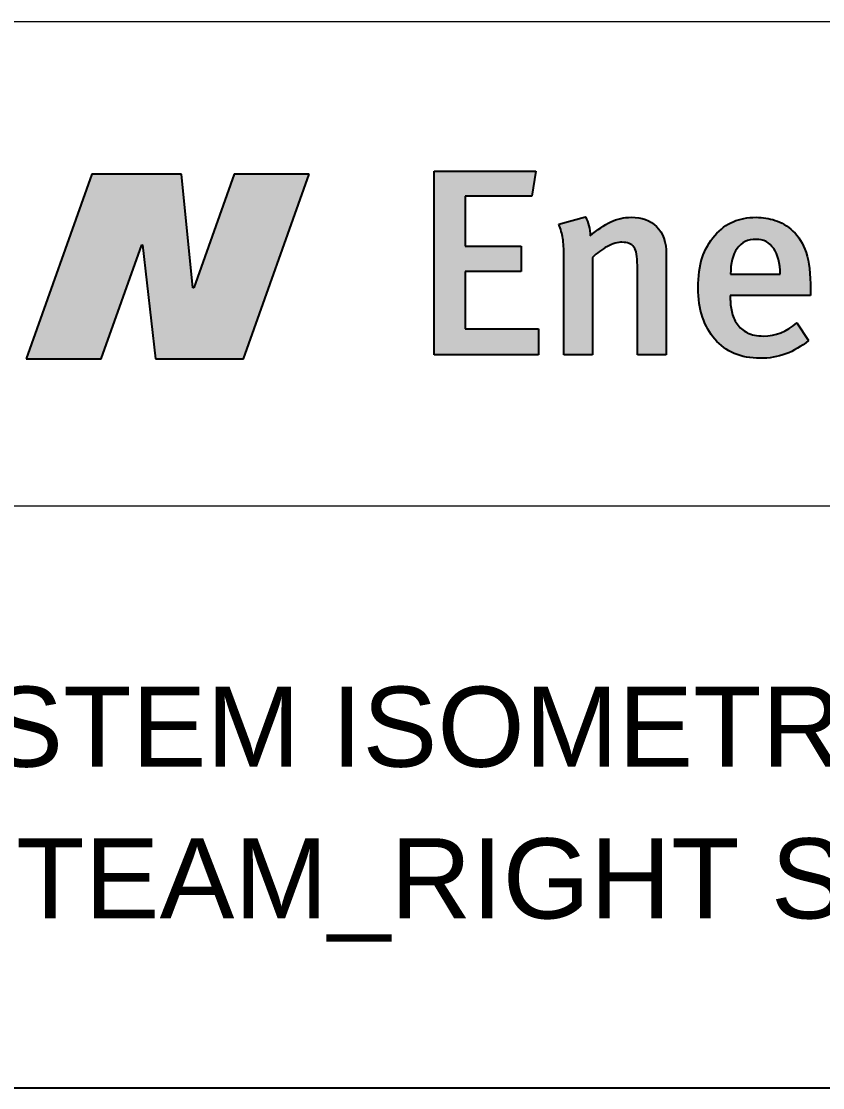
# Model space of a CAD drawing. Header units: inches. Extents: x 1128 to 1969, y -3 to 591.
# Drawn here: x 1864.03 to 1889.04, y 47.27 to 80.54 of the extents above; entities that cross this region are included whole.
import ezdxf

# ---------------------------------------------------------------- set-up
doc = ezdxf.new("R2010")
doc.units = ezdxf.units.IN
doc.header["$MEASUREMENT"] = 0
for name, color, linetype in [('BG 0 -1', 7, 'Continuous'), ('BG _U+B808_U+C774_U+C5B4 1', 7, 'Continuous'), ('BG VPORT', 7, 'Continuous'), ('FRAME', 7, 'Continuous')]:
    doc.layers.add(name, color=color, linetype=linetype)
doc.styles.add('Arial', font='arial.ttf')

msp = doc.modelspace()

# ---------------------------------------------------------------- hatches: boundary and pattern name
at = {"layer": 'BG 0 -1', "linetype": 'ByBlock', "true_color": 0x005bac}
for points in [[(1876.914, 70.131), (1876.914, 75.864), (1880.095, 75.864), (1879.971, 75.085), (1877.883, 75.085), (1877.883, 73.52), (1879.631, 73.52), (1879.631, 72.732), (1877.883, 72.732), (1877.883, 70.943), (1880.178, 70.943), (1880.178, 70.131)], [(1870.672, 75.773), (1869.414, 72.221), (1869.387, 72.221), (1869.031, 75.773), (1866.232, 75.773), (1864.19, 70.009), (1866.531, 70.009), (1867.792, 73.569), (1867.819, 73.569), (1868.227, 70.009), (1870.972, 70.009), (1873.014, 75.773)]]:
    msp.add_hatch(color=154, dxfattribs=at).paths.add_polyline_path(points)
h = msp.add_hatch(color=154, dxfattribs=at)
edge = h.paths.add_edge_path()
edge.add_spline(control_points=[(1883.259, 70.131), (1883.259, 70.131), (1883.259, 72.915), (1883.259, 72.915), (1883.259, 73.202), (1883.224, 73.395), (1883.152, 73.495), (1883.08, 73.594), (1882.956, 73.644), (1882.779, 73.644), (1882.647, 73.644), (1882.495, 73.6), (1882.323, 73.511), (1882.152, 73.423), (1881.997, 73.309), (1881.859, 73.172), (1881.859, 73.172), (1881.859, 70.131), (1881.859, 70.131), (1881.859, 70.131), (1880.965, 70.131), (1880.965, 70.131), (1880.965, 70.131), (1880.965, 73.213), (1880.965, 73.213), (1880.965, 73.434), (1880.954, 73.617), (1880.932, 73.764), (1880.91, 73.91), (1880.868, 74.058), (1880.807, 74.207), (1880.807, 74.207), (1881.636, 74.439), (1881.636, 74.439), (1881.685, 74.345), (1881.723, 74.25), (1881.748, 74.154), (1881.773, 74.057), (1881.785, 73.953), (1881.785, 73.843), (1882.011, 74.036), (1882.225, 74.181), (1882.427, 74.278), (1882.629, 74.374), (1882.843, 74.423), (1883.069, 74.423), (1883.395, 74.423), (1883.659, 74.326), (1883.86, 74.133), (1884.062, 73.939), (1884.163, 73.649), (1884.163, 73.263), (1884.163, 73.263), (1884.163, 70.131), (1884.163, 70.131), (1884.163, 70.131), (1883.259, 70.131), (1883.259, 70.131)], knot_values=[0, 0, 0, 0, 1, 1, 1, 2, 2, 2, 3, 3, 3, 4, 4, 4, 5, 5, 5, 6, 6, 6, 7, 7, 7, 8, 8, 8, 9, 9, 9, 10, 10, 10, 11, 11, 11, 12, 12, 12, 13, 13, 13, 14, 14, 14, 15, 15, 15, 16, 16, 16, 17, 17, 17, 18, 18, 18, 19, 19, 19, 19], degree=3, periodic=0)
h = msp.add_hatch(color=154, dxfattribs=at)
edge = h.paths.add_edge_path()
edge.add_spline(control_points=[(1886.159, 71.979), (1886.159, 71.979), (1886.159, 71.912), (1886.159, 71.912), (1886.159, 71.769), (1886.174, 71.625), (1886.205, 71.481), (1886.235, 71.338), (1886.29, 71.209), (1886.371, 71.096), (1886.451, 70.983), (1886.557, 70.892), (1886.69, 70.823), (1886.822, 70.754), (1886.99, 70.719), (1887.195, 70.719), (1887.571, 70.719), (1887.919, 70.857), (1888.239, 71.134), (1888.239, 71.134), (1888.595, 70.579), (1888.595, 70.579), (1888.159, 70.209), (1887.656, 70.024), (1887.087, 70.024), (1886.789, 70.024), (1886.521, 70.075), (1886.284, 70.177), (1886.046, 70.279), (1885.845, 70.425), (1885.679, 70.616), (1885.513, 70.806), (1885.385, 71.037), (1885.293, 71.308), (1885.202, 71.578), (1885.157, 71.882), (1885.157, 72.219), (1885.157, 72.589), (1885.198, 72.902), (1885.281, 73.159), (1885.364, 73.416), (1885.497, 73.649), (1885.679, 73.859), (1885.85, 74.053), (1886.041, 74.195), (1886.25, 74.286), (1886.46, 74.377), (1886.698, 74.423), (1886.963, 74.423), (1887.173, 74.423), (1887.373, 74.391), (1887.564, 74.327), (1887.754, 74.264), (1887.938, 74.152), (1888.115, 73.992), (1888.297, 73.826), (1888.434, 73.602), (1888.525, 73.321), (1888.616, 73.039), (1888.661, 72.655), (1888.661, 72.169), (1888.661, 72.169), (1888.661, 71.979), (1888.661, 71.979), (1888.661, 71.979), (1886.159, 71.979), (1886.159, 71.979)], knot_values=[0, 0, 0, 0, 1, 1, 1, 2, 2, 2, 3, 3, 3, 4, 4, 4, 5, 5, 5, 6, 6, 6, 7, 7, 7, 8, 8, 8, 9, 9, 9, 10, 10, 10, 11, 11, 11, 12, 12, 12, 13, 13, 13, 14, 14, 14, 15, 15, 15, 16, 16, 16, 17, 17, 17, 18, 18, 18, 19, 19, 19, 20, 20, 20, 21, 21, 21, 22, 22, 22, 22], degree=3, periodic=0)
edge = h.paths.add_edge_path(flags=0)
edge.add_spline(control_points=[(1887.717, 72.65), (1887.717, 72.992), (1887.649, 73.258), (1887.514, 73.449), (1887.378, 73.64), (1887.195, 73.735), (1886.963, 73.735), (1886.703, 73.735), (1886.506, 73.64), (1886.371, 73.449), (1886.235, 73.258), (1886.168, 72.992), (1886.168, 72.65), (1886.168, 72.65), (1887.717, 72.65), (1887.717, 72.65)], knot_values=[0, 0, 0, 0, 1, 1, 1, 2, 2, 2, 3, 3, 3, 4, 4, 4, 5, 5, 5, 5], degree=3, periodic=0)

# ---------------------------------------------------------------- linework, layer by layer
at = {"layer": 'BG 0 -1', "color": 7, "linetype": 'Continuous', "lineweight": 9}
for p, q in [((1795.093, 80.536), (1944.36, 80.536)), ((1795.093, 65.424), (1944.36, 65.424))]:
    msp.add_line(p, q, dxfattribs=at)
at = {"layer": 'BG 0 -1', "color": 7, "linetype": 'Continuous', "lineweight": 0}
for points in [[(1876.914, 70.131), (1876.914, 75.864), (1880.095, 75.864), (1879.971, 75.085), (1877.883, 75.085), (1877.883, 73.52), (1879.631, 73.52), (1879.631, 72.732), (1877.883, 72.732), (1877.883, 70.943), (1880.178, 70.943), (1880.178, 70.131)], [(1870.672, 75.773), (1869.414, 72.221), (1869.387, 72.221), (1869.031, 75.773), (1866.232, 75.773), (1864.19, 70.009), (1866.531, 70.009), (1867.792, 73.569), (1867.819, 73.569), (1868.227, 70.009), (1870.972, 70.009), (1873.014, 75.773)]]:
    msp.add_lwpolyline(points, close=True, dxfattribs=at)
for points, knots in [([(1883.259, 70.131), (1883.259, 70.131), (1883.259, 72.915), (1883.259, 72.915), (1883.259, 73.202), (1883.224, 73.395), (1883.152, 73.495), (1883.08, 73.594), (1882.956, 73.644), (1882.779, 73.644), (1882.647, 73.644), (1882.495, 73.6), (1882.323, 73.511), (1882.152, 73.423), (1881.997, 73.309), (1881.859, 73.172), (1881.859, 73.172), (1881.859, 70.131), (1881.859, 70.131), (1881.859, 70.131), (1880.965, 70.131), (1880.965, 70.131), (1880.965, 70.131), (1880.965, 73.213), (1880.965, 73.213), (1880.965, 73.434), (1880.954, 73.617), (1880.932, 73.764), (1880.91, 73.91), (1880.868, 74.058), (1880.807, 74.207), (1880.807, 74.207), (1881.636, 74.439), (1881.636, 74.439), (1881.685, 74.345), (1881.723, 74.25), (1881.748, 74.154), (1881.773, 74.057), (1881.785, 73.953), (1881.785, 73.843), (1882.011, 74.036), (1882.225, 74.181), (1882.427, 74.278), (1882.629, 74.374), (1882.843, 74.423), (1883.069, 74.423), (1883.395, 74.423), (1883.659, 74.326), (1883.86, 74.133), (1884.062, 73.939), (1884.163, 73.649), (1884.163, 73.263), (1884.163, 73.263), (1884.163, 70.131), (1884.163, 70.131), (1884.163, 70.131), (1883.259, 70.131), (1883.259, 70.131)], [0, 0, 0, 0, 1, 1, 1, 2, 2, 2, 3, 3, 3, 4, 4, 4, 5, 5, 5, 6, 6, 6, 7, 7, 7, 8, 8, 8, 9, 9, 9, 10, 10, 10, 11, 11, 11, 12, 12, 12, 13, 13, 13, 14, 14, 14, 15, 15, 15, 16, 16, 16, 17, 17, 17, 18, 18, 18, 19, 19, 19, 19]), ([(1886.159, 71.979), (1886.159, 71.979), (1886.159, 71.912), (1886.159, 71.912), (1886.159, 71.769), (1886.174, 71.625), (1886.205, 71.481), (1886.235, 71.338), (1886.29, 71.209), (1886.371, 71.096), (1886.451, 70.983), (1886.557, 70.892), (1886.69, 70.823), (1886.822, 70.754), (1886.99, 70.719), (1887.195, 70.719), (1887.571, 70.719), (1887.919, 70.857), (1888.239, 71.134), (1888.239, 71.134), (1888.595, 70.579), (1888.595, 70.579), (1888.159, 70.209), (1887.656, 70.024), (1887.087, 70.024), (1886.789, 70.024), (1886.521, 70.075), (1886.284, 70.177), (1886.046, 70.279), (1885.845, 70.425), (1885.679, 70.616), (1885.513, 70.806), (1885.385, 71.037), (1885.293, 71.308), (1885.202, 71.578), (1885.157, 71.882), (1885.157, 72.219), (1885.157, 72.589), (1885.198, 72.902), (1885.281, 73.159), (1885.364, 73.416), (1885.497, 73.649), (1885.679, 73.859), (1885.85, 74.053), (1886.041, 74.195), (1886.25, 74.286), (1886.46, 74.377), (1886.698, 74.423), (1886.963, 74.423), (1887.173, 74.423), (1887.373, 74.391), (1887.564, 74.327), (1887.754, 74.264), (1887.938, 74.152), (1888.115, 73.992), (1888.297, 73.826), (1888.434, 73.602), (1888.525, 73.321), (1888.616, 73.039), (1888.661, 72.655), (1888.661, 72.169), (1888.661, 72.169), (1888.661, 71.979), (1888.661, 71.979), (1888.661, 71.979), (1886.159, 71.979), (1886.159, 71.979)], [0, 0, 0, 0, 1, 1, 1, 2, 2, 2, 3, 3, 3, 4, 4, 4, 5, 5, 5, 6, 6, 6, 7, 7, 7, 8, 8, 8, 9, 9, 9, 10, 10, 10, 11, 11, 11, 12, 12, 12, 13, 13, 13, 14, 14, 14, 15, 15, 15, 16, 16, 16, 17, 17, 17, 18, 18, 18, 19, 19, 19, 20, 20, 20, 21, 21, 21, 22, 22, 22, 22]), ([(1887.717, 72.65), (1887.717, 72.992), (1887.649, 73.258), (1887.514, 73.449), (1887.378, 73.64), (1887.195, 73.735), (1886.963, 73.735), (1886.703, 73.735), (1886.506, 73.64), (1886.371, 73.449), (1886.235, 73.258), (1886.168, 72.992), (1886.168, 72.65), (1886.168, 72.65), (1887.717, 72.65), (1887.717, 72.65)], [0, 0, 0, 0, 1, 1, 1, 2, 2, 2, 3, 3, 3, 4, 4, 4, 5, 5, 5, 5])]:
    msp.add_open_spline(points, degree=3, knots=knots, dxfattribs=at)
at = {"layer": 'BG _U+B808_U+C774_U+C5B4 1', "color": 7, "linetype": 'Continuous', "lineweight": 25}
for p, q in [((1876.914, 70.131), (1876.914, 75.864)), ((1876.914, 75.864), (1880.095, 75.864)), ((1880.095, 75.864), (1879.971, 75.085)), ((1866.232, 75.773), (1864.19, 70.009)), ((1869.031, 75.773), (1866.232, 75.773)), ((1869.387, 72.221), (1869.031, 75.773)), ((1870.672, 75.773), (1869.414, 72.221)), ((1873.014, 75.773), (1870.672, 75.773)), ((1870.972, 70.009), (1873.014, 75.773)), ((1879.971, 75.085), (1877.883, 75.085)), ((1877.883, 75.085), (1877.883, 73.52)), ((1880.807, 74.207), (1881.636, 74.439)), ((1866.531, 70.009), (1867.792, 73.569)), ((1867.792, 73.569), (1867.819, 73.569)), ((1867.819, 73.569), (1868.227, 70.009)), ((1877.883, 73.52), (1879.631, 73.52)), ((1879.631, 73.52), (1879.631, 72.732)), ((1880.965, 70.131), (1880.965, 73.213)), ((1884.163, 73.263), (1884.163, 70.131)), ((1881.859, 73.172), (1881.859, 70.131)), ((1883.259, 70.131), (1883.259, 72.915)), ((1879.631, 72.732), (1877.883, 72.732)), ((1877.883, 72.732), (1877.883, 70.943)), ((1886.168, 72.65), (1887.717, 72.65)), ((1869.414, 72.221), (1869.387, 72.221)), ((1886.159, 71.979), (1886.159, 71.912)), ((1888.661, 71.979), (1886.159, 71.979)), ((1888.661, 72.169), (1888.661, 71.979)), ((1877.883, 70.943), (1880.178, 70.943)), ((1880.178, 70.943), (1880.178, 70.131)), ((1888.239, 71.134), (1888.595, 70.579)), ((1864.19, 70.009), (1866.531, 70.009)), ((1868.227, 70.009), (1870.972, 70.009)), ((1880.178, 70.131), (1876.914, 70.131)), ((1881.859, 70.131), (1880.965, 70.131)), ((1884.163, 70.131), (1883.259, 70.131))]:
    msp.add_line(p, q, dxfattribs=at)
for points, knots in [([(1880.965, 73.213), (1880.965, 73.434), (1880.954, 73.617), (1880.932, 73.764), (1880.91, 73.91), (1880.868, 74.058), (1880.807, 74.207)], [8, 8, 8, 8, 9, 9, 9, 10, 10, 10, 10]), ([(1882.427, 74.278), (1882.629, 74.374), (1882.843, 74.423), (1883.069, 74.423), (1883.395, 74.423), (1883.659, 74.326), (1883.86, 74.133)], [14, 14, 14, 14, 15, 15, 15, 16, 16, 16, 16]), ([(1886.25, 74.286), (1886.46, 74.377), (1886.698, 74.423), (1886.963, 74.423), (1887.173, 74.423), (1887.373, 74.391), (1887.564, 74.327)], [15, 15, 15, 15, 16, 16, 16, 17, 17, 17, 17]), ([(1883.152, 73.495), (1883.08, 73.594), (1882.956, 73.644), (1882.779, 73.644), (1882.647, 73.644), (1882.495, 73.6), (1882.323, 73.511)], [2, 2, 2, 2, 3, 3, 3, 4, 4, 4, 4]), ([(1887.514, 73.449), (1887.378, 73.64), (1887.195, 73.735), (1886.963, 73.735), (1886.703, 73.735), (1886.506, 73.64), (1886.371, 73.449)], [1, 1, 1, 1, 2, 2, 2, 3, 3, 3, 3]), ([(1885.293, 71.308), (1885.202, 71.578), (1885.157, 71.882), (1885.157, 72.219), (1885.157, 72.589), (1885.198, 72.902), (1885.281, 73.159)], [11, 11, 11, 11, 12, 12, 12, 13, 13, 13, 13]), ([(1886.284, 70.177), (1886.046, 70.279), (1885.845, 70.425), (1885.679, 70.616), (1885.513, 70.806), (1885.385, 71.037), (1885.293, 71.308)], [9, 9, 9, 9, 10, 10, 10, 11, 11, 11, 11]), ([(1886.69, 70.823), (1886.822, 70.754), (1886.99, 70.719), (1887.195, 70.719), (1887.571, 70.719), (1887.919, 70.857), (1888.239, 71.134)], [4, 4, 4, 4, 5, 5, 5, 6, 6, 6, 6]), ([(1888.595, 70.579), (1888.159, 70.209), (1887.656, 70.024), (1887.087, 70.024), (1886.789, 70.024), (1886.521, 70.075), (1886.284, 70.177)], [7, 7, 7, 7, 8, 8, 8, 9, 9, 9, 9])]:
    msp.add_open_spline(points, degree=3, knots=knots, dxfattribs=at)
for points in [[(1881.636, 74.439), (1881.685, 74.345), (1881.723, 74.25), (1881.748, 74.154)], [(1881.785, 73.843), (1882.011, 74.036), (1882.225, 74.181), (1882.427, 74.278)], [(1885.679, 73.859), (1885.85, 74.053), (1886.041, 74.195), (1886.25, 74.286)], [(1887.564, 74.327), (1887.754, 74.264), (1887.938, 74.152), (1888.115, 73.992)], [(1881.748, 74.154), (1881.773, 74.057), (1881.785, 73.953), (1881.785, 73.843)], [(1883.86, 74.133), (1884.062, 73.939), (1884.163, 73.649), (1884.163, 73.263)], [(1885.281, 73.159), (1885.364, 73.416), (1885.497, 73.649), (1885.679, 73.859)], [(1888.115, 73.992), (1888.297, 73.826), (1888.434, 73.602), (1888.525, 73.321)], [(1882.323, 73.511), (1882.152, 73.423), (1881.997, 73.309), (1881.859, 73.172)], [(1883.259, 72.915), (1883.259, 73.202), (1883.224, 73.395), (1883.152, 73.495)], [(1886.371, 73.449), (1886.235, 73.258), (1886.168, 72.992), (1886.168, 72.65)], [(1887.717, 72.65), (1887.717, 72.992), (1887.649, 73.258), (1887.514, 73.449)], [(1888.525, 73.321), (1888.616, 73.039), (1888.661, 72.655), (1888.661, 72.169)], [(1886.159, 71.912), (1886.159, 71.769), (1886.174, 71.625), (1886.205, 71.481)], [(1886.205, 71.481), (1886.235, 71.338), (1886.29, 71.209), (1886.371, 71.096)], [(1886.371, 71.096), (1886.451, 70.983), (1886.557, 70.892), (1886.69, 70.823)]]:
    msp.add_open_spline(points, degree=3, dxfattribs=at)
at = {"layer": 'BG VPORT', "color": 7, "linetype": 'Continuous', "lineweight": 25}
msp.add_line((1795.093, 47.27), (1944.36, 47.27), dxfattribs=at)

# ---------------------------------------------------------------- texts
at = {"layer": 'FRAME', "color": 2, "style": 'Arial', "width": 1.003287}
for s, p in [('HRSG_PIPING SYSTEM ISOMETRIC DRAWING FOR', (1833.408, 57.282)), (' HP STEAM_RIGHT SIDE (LB) ', (1854.721, 52.549))]:
    msp.add_text(s, height=2.5, dxfattribs=at).set_placement(p)

doc.saveas('drawing.dxf')
